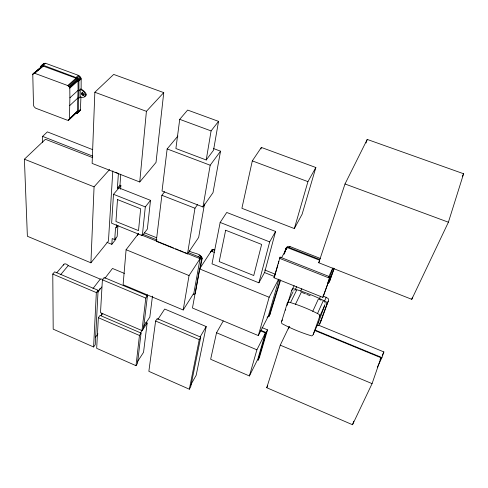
<?xml version="1.0" encoding="UTF-8"?>
<svg xmlns="http://www.w3.org/2000/svg" width="488" height="488" viewBox="0 0 488 488"><rect width="100%" height="100%" fill="white"/><g stroke="black" fill="none" stroke-linecap="round" stroke-linejoin="round"><path stroke-width="0.73" d="M40.522 67.368C40.998 65.343 43.408 63.324 45.537 63.275L78.422 75.347L80.703 77.531L81.154 78.94L81.136 88.633L78.91 90.677L78.263 111.514L77.342 113.228L75.786 113.533M68.735 120.054L69.436 118.724L69.894 97.838L69.796 88.182L69.046 86.626L67.74 85.552L34.654 73.279L33.69 73.352L32.775 74.347L33.507 105.28L34.05 106.658L35.557 108.141L67.515 120.274L68.735 120.054L77.311 111.697L78.056 90.365L78.043 80.77L77.311 79.227L76.024 78.171L43.328 66.13L42.041 66.417L33.361 73.56M80.105 97.045L80.276 89.42C85.589 91.415 88.657 98.954 80.105 97.045L78.751 98.308M78.964 111.374L80.026 110.623L80.441 109.44L80.929 96.99M94.849 92.25L92.128 163.407L139.745 181.987L156.02 162.412L163.748 92.616L113.68 74.426L94.849 92.25L146.412 111.331L163.748 92.616M92.696 157.642L45.439 139.281L24.4 159.204L27.377 236.259L90.914 262.819L94.068 186.831L109.629 169.501M93.604 346.98L96.343 292.599L98.1 290.299L54.65 271.84L52.783 274.055L53.192 329.156L93.604 346.98L95.239 344.693L98.1 290.299M98.356 317.688L96.673 348.334L135.999 365.683L137.531 363.316L141.05 333.078L100.052 315.388L98.356 317.688L139.458 335.463L135.999 365.683M102.395 279.813L100.504 312.716L141.984 330.59L143.582 328.198L147.449 295.71L104.17 277.513L102.395 279.813L145.79 298.101L141.984 330.59M101.815 314.65L101.907 313.144M112.819 170.873L108.446 241.048L90.914 262.819M113.503 194.297L111.63 223.23L142.325 235.655L147.37 229.031L150.499 200.342L118.968 187.917L113.503 194.297L145.308 206.906L150.499 200.342M106.921 242.322L111.813 244.329L112.203 238.547L114.723 239.577L117.151 236.528L117.919 225.932M117.401 188.118L119.975 185.123L120.865 185.477L118.297 188.472L117.401 188.118L118.407 173.49L115.162 172.221M114.723 239.577L115.571 227.457L116.296 227.756L117.937 225.731M116.296 227.756L116.516 224.736M115.863 237.93L115.76 239.376L111.813 244.329M119.975 185.123L120.756 174.167M120.591 189.222L120.865 185.477M80.843 88.907C83.106 90.121 88.999 94.489 84.674 96.52M138.397 233.734L126.093 249.722L123.11 284.73L183.195 309.984L193.87 293.075L200.08 258.689L184.659 252.448M139.745 181.987L146.412 111.331M142.325 235.655L145.308 206.906M177.913 135.999L167.146 148.944L162.034 191.003L202.965 206.979L213.006 192.662L220.539 151.182L213.518 148.559M164.615 191.754L161.876 195.273L156.264 241.292L187.502 253.937L198.665 237.424L204.502 203.868M145.753 322.428L147.15 323.025L143.539 352.318L137.25 362.035M152.463 296.143L149.828 317.078L143.692 326.246M179.724 119.34L175.894 148.535L206.223 159.979L213.518 150.261L218.539 121.366L187.636 110.068L179.724 119.34L211.084 130.912L218.539 121.366M155.617 321.019L148.852 371.35L189.338 389.21L190.729 386.734L200.727 337.129L157.209 318.603L155.617 321.019L199.256 339.63L189.338 389.21M187.502 253.937L194.974 208.23L197.555 204.606M206.223 159.979L211.084 130.912M183.195 309.984L189.051 275.555L200.08 258.689M202.965 206.979L210.182 165.225L220.539 151.182M214.885 250.027L212.994 249.356L212.103 249.71L199.58 268.912L192.455 308.007L258.323 335.585L268.687 315.437M189.008 250.814C192.766 253.681 200.843 252.894 202.154 258.42L201.331 260.202L195.267 293.434L194.864 294.002L193.297 294.441M200.373 268.144L202.154 258.42M220.161 222.443L211.999 263.849L258.89 282.82L264.655 272.341L275.586 231.477L226.737 212.463L220.161 222.443L269.681 241.889L275.586 231.477M157.795 319.548L164.7 309.038L206.21 326.564L196.164 375.29L190.436 385.428M252.308 160.887L241.895 208.297L294.343 228.573L302.127 214.195L315.852 167.512L261.361 147.437L252.308 160.887L307.934 181.634L315.852 167.512M223.242 320.976L216.538 332.749L210.639 359.278L249.411 375.967L257.798 359.156L265.441 332.914L260.58 330.882M261.031 148.907L261.361 147.437M258.89 282.82L269.681 241.889M273.975 277.745L280.094 257.115L330.242 276.946L322.867 297.387L273.975 277.745L274.616 276.543M274.817 275.824L275.427 273.664M275.83 272.225L277.861 265.027M278.27 263.587L278.874 261.434M279.691 258.555L280.094 257.115M258.323 335.585L269.15 297.253L278.648 279.173M284.071 254.315L285.608 248.978L286.907 247.55A2.977 2.165 27.5 0 1 287.707 247.361L289.421 247.623L319.841 259.555M249.411 375.967L256.895 349.811L265.441 332.914M284.638 253.254L286.181 247.916L287.481 246.489A2.971 2.165 27.5 0 1 288.274 246.3L289.988 246.562L320.366 258.463M286.493 249.612L287.103 247.477L319.646 260.244M268.284 316.175L278.935 279.282M294.343 228.573L307.934 181.634M267.515 329.876L266.173 332.529L258.067 360.272L259.378 357.625L267.515 329.876L261.964 327.564M285.614 310.179L285.736 309.782M287.103 303.792L288.079 302.279A2.403 1.641 26.3 0 1 288.78 302.072C299.089 305.091 309.728 309.398 319.219 314.449A2.434 1.659 24.4 0 1 319.64 315.114L319.579 316.743L313.144 334.64L312.253 335.689A2.373 1.574 24.6 0 1 311.551 335.866C301.547 332.853 291.287 328.613 282.058 323.69A2.342 1.555 26.5 0 1 281.643 323.056L281.588 321.623L287.103 303.792L293.081 291.757M287.054 305.531L291.793 290.22L292.733 288.969A2.592 1.806 26.2 0 1 293.489 288.737C304.634 291.934 316.151 296.551 326.399 301.987A2.629 1.824 24 0 1 326.85 302.706L326.771 304.494L319.646 324.099L318.676 325.258A2.556 1.72 24.3 0 1 317.914 325.453L316.846 325.374M267.046 317.2L268.986 316.291L280.142 280.075M268.986 316.291L270.102 314.113L280.606 280.069M448.399 222.211L463.6 173.752L367.238 139.428L345.01 183.97L318.737 262.745L411.768 299.315L448.399 222.211L345.01 183.97M314.29 330.303L381.006 357.741L372.076 383.629L352.525 424.737L266.753 387.716L280.271 345.175L289.256 326.423M288.53 328.9L289.219 326.753M411.768 299.315L412.482 297.168M366.012 143.008L367.238 139.428M377.425 367.129L381.933 357.576L383.873 351.927L318.444 325.136M137.335 235.612L138.488 233.661M352.525 424.737L353.769 421.187M81.618 93.361L82.71 92.336L81.618 93.361L81.667 94.233L83.149 95.483L83.893 95.276L83.808 93.629L82.155 92.854M327.814 282.686L333.048 267.906M322.867 297.387L330.242 276.946M334.054 268.498L329.144 282.229L327.753 283.565M328.778 282.192L329.815 280.728L334.06 268.796M324.49 306.013L318.304 322.867M323.001 295.856L328.003 298.388A2.617 1.824 23.9 0 1 328.448 299.107L328.363 300.895L321.232 320.5L320.457 321.549M319.786 323.709L321.372 320.104M313.272 334.28L318.743 321.934M326.673 304.756L328.265 301.151M319.494 316.98L324.99 304.628M324.654 300.773L326.265 297.18M317.603 313.326L323.147 300.998M329.229 282.034L329.815 280.728M319.408 298.644L320.494 296.259M312.753 311.338L318.365 299.059M328.57 277.227L332.566 268.485M462.319 176.504L463.6 173.752M201.331 260.202L201.172 259.335L202.001 257.566M266.753 387.716L267.717 385.666M380.042 359.778L381.006 357.741M382.263 355.343L383.873 351.927M201.172 259.335L200.592 258.292L201.434 256.536M318.737 262.745L319.396 261.379M200.592 258.292L199.921 257.634L200.769 255.889M300.7 291.116L301.84 288.768M295.447 304.311L301.322 292.196M290.641 302.371L296.582 290.305L295.734 290.079M281.704 321.256L282.363 319.921M295.502 289.042L296.661 286.706M199.921 257.634L198.732 256.822L199.592 255.084M291.665 290.641L294.124 285.73M268.51 316.761L269.346 315.132M42.993 64.709L43.237 64.239M289.421 247.623L289.988 246.562M281.546 257.829L287.103 247.477M285.535 249.191L286.108 248.13M200.196 336.805L206.21 326.564M199.256 339.63L200.727 337.129M210.505 252.107L211.176 251.527L212.158 251.521L213.482 249.466M210.779 251.765L212.103 249.71M211.176 251.527L212.5 249.472M211.67 251.411L212.994 249.356M140.636 332.779L147.15 323.025M139.458 335.463L141.05 333.078M146.577 296.07L147.425 294.844M145.79 298.101L147.449 295.71M95.386 337.385L97.942 333.847M101.071 315.705L102.803 313.345M99.143 289.671L100.046 288.487M97.752 292.275L101.815 286.956M104.786 278.483L112.49 268.455L124.385 273.414M92.982 288.548L100.266 279.13A3.099 1.891 36.7 0 1 102.919 279.624M60.573 274.774L68.21 265.618L100.266 279.13M56.718 272.816L63.922 264.264M40.864 66.185L44.219 63.385M42.041 66.417L32.775 74.347M269.626 314.583L270.102 314.113M78.263 111.514L80.441 109.44M76.787 113.448L80.294 110.148M77.342 113.228L80.026 110.623M69.436 118.724L77.427 111.13M68.363 120.201L77.311 111.697M69.131 119.639L77.116 112.045M42.7 142.423L42.59 136.378L47.379 131.894L92.726 149.67M85.711 95.3L86.266 94.782M82.271 95.075L82.832 94.556L83.71 94.965L83.149 95.483M83.893 95.276L84.448 94.751M81.667 94.233L82.228 93.714L82.179 92.842M69.802 105.506L77.897 97.984M81.636 93.702L82.198 93.184M69.894 97.838L78.056 90.365M78.91 90.677L78.91 80.965L81.154 78.94M78.91 80.965L78.452 79.55L80.703 77.531M69.656 87.627L77.909 80.215M69.796 88.182L78.043 80.77M78.727 80.203L80.977 78.178M69.046 86.626L77.311 79.227M78.452 79.55L77.867 78.757L80.123 76.738M69.479 87.206L77.732 79.8M67.74 85.552L76.024 78.171M41.376 65.624L43.17 65.227L77.043 77.927L79.3 75.915M68.393 85.973L76.671 78.58M76.158 77.36L78.422 75.347M43.17 65.227L45.537 63.275M32.94 74.023L42.371 66.215M34.203 73.267L42.877 66.124M34.654 73.279L43.328 66.13M40.626 66.655L41.572 65.874M42.517 65.209L44.884 63.263M293.88 290.348L294.057 290.232A2.367 1.641 26.1 0 1 294.258 290.14M76.348 112.606L76.72 112.46M167.146 148.944L210.182 165.225M161.876 195.273L194.974 208.23M42.59 136.378L92.738 156.123M279.447 258.311L329.675 278.197M24.4 159.204L94.068 186.831M264.697 269.98L275.22 274.201M212.158 251.521L214.269 252.369M264.215 272.414L274.762 276.647M302.005 292.471L305.409 293.843M306.775 294.392L310.185 295.765M144.552 232.868L156.55 237.711M319.048 299.333L321.098 300.169M142.966 234.283L157.087 239.992M188.142 252.546L198.732 256.822M141.203 234.868L173.441 247.91M175.546 248.764L178.352 249.899M179.749 250.466L183.256 251.881M199.58 268.912L269.15 297.253M126.093 249.722L189.051 275.555M315.181 330.132L381.933 357.576M260.604 330.211L266.173 332.529M280.271 345.175L372.076 383.629M216.538 332.749L256.895 349.811M52.783 274.055L96.343 292.599M323.94 301.438L324.258 301.657M77.043 77.927L77.867 78.757M82.228 93.714L82.832 94.556M68.21 265.618L68.119 265.49A3.08 1.842 38.4 0 0 65.185 263.862A3.08 1.842 38.4 0 0 63.593 265.197M325.252 303.176L325.148 302.761A2.397 1.659 24.1 0 0 324.91 302.322M117.486 199.574L115.949 221.503L138.513 230.611L140.66 208.785L117.486 199.574M225.651 230.244L219.204 261.599L253.736 275.525L261.641 244.427L225.651 230.244"/></g></svg>
